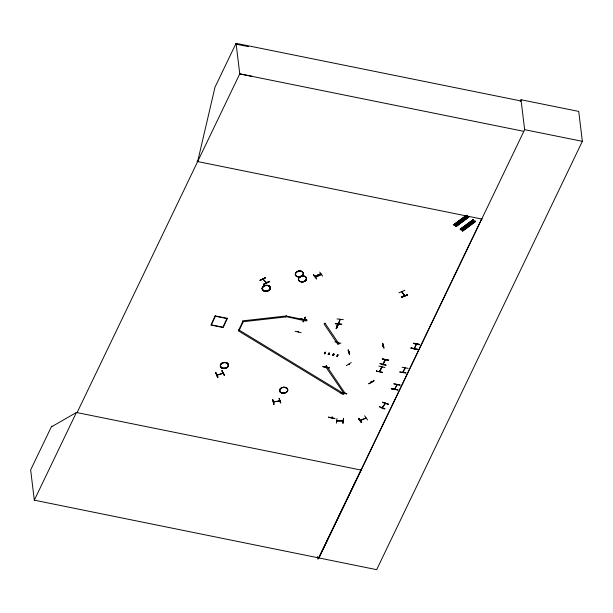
<?xml version="1.0" encoding="UTF-8"?>
<svg xmlns="http://www.w3.org/2000/svg" width="613" height="613" viewBox="0 0 613 613"><rect width="100%" height="100%" fill="white"/><g stroke="black" fill="none" stroke-linecap="round" stroke-linejoin="round"><path stroke-width="0.92" d="M341.679 324.361L335.311 323.802L335.372 323.327M365.946 417.974L360.298 420.319M360.919 420.342L360.919 419.966M366.045 418.112L360.444 420.518M323.02 366.283L322.921 366.789L329.035 367.999M329.028 368.053L329.12 367.555M328.813 416.909L328.721 417.407L334.928 418.388M391.607 388.826L391.707 388.32M397.714 390.083C386.113 387.278 392.374 389.799 397.806 389.584M411.062 348.299L417.169 349.579L417.261 349.073M411.07 348.314L411.162 347.809M417.269 349.326L411.147 347.862M336.039 328.292L336.407 328.606L338.445 323.863M338.575 323.511L338.79 323.143M380.068 363.662C392.412 365.708 383.071 365.93 380.06 363.417M376.589 370.643L376.497 371.141L382.596 372.367M382.596 407.339L382.06 407.622L382.596 406.925M385.508 403.454L384.895 403.523M336.422 423.208L336.943 418.503M336.882 420.802L337.449 420.993L336.744 420.825M343.479 418.556L342.951 423.284L343.449 418.311M342.966 423.062L343.564 418.526M298.355 331.763L298.309 331.395M303.711 319.886L304.132 319.802L303.719 319.634M379.324 406.672C391.002 410.197 381.577 409.262 379.324 406.427M340.307 319.358L338.407 323.863M337.495 343.111L337.694 342.713M337.656 342.943L337.449 342.897M343.456 393.561L343.525 393.324M394.695 389.079L394.887 388.366M397.117 384.734L394.703 389.132L397.147 384.688M402.749 372.382L403.185 371.968M414.143 348.605L416.311 344.131M379.562 371.509L381.753 366.972L381.539 367.348M381.577 367.356L382.052 367.057L381.524 367.149M382.014 367.064L379.815 371.547L379.999 371.095M383.324 364.237L383.286 363.77L383.248 364.321M384.979 360.291L383.286 363.808L385.202 359.816M383.454 363.501L385.516 359.785M335.38 323.61L341.671 324.139M295.045 331.288L301.106 332.675M216.841 374.972L217.477 374.742M223.063 373.286L217.056 375.102M197.647 161.564L215.01 87.176L236.059 43.331L520.675 100.907M349.126 364.398L348.874 364.214M370.796 382.006L371.378 382.129L370.949 381.838M332.001 417.813L332.215 416.993M402.772 372.336L404.909 368.061M379.547 371.401L381.508 367.516M379.876 371.049L379.799 371.501M385.523 359.831L385.24 360.275L385.171 359.808M323.013 366.566L329.127 367.8M328.813 417.185L334.821 418.671M391.699 388.604L397.837 389.837M411.154 348.092L417.292 349.326M313.726 274.593L313.442 274.992L316.622 278.884M361.693 422.25L361.402 422.633L358.467 418.587L358.766 418.212M361.402 422.625L358.498 418.556M361.662 422.48L358.743 418.411L361.724 422.503M337.02 318.921L343.326 319.649M338.46 323.917L339.962 319.396M217.891 376.972L217.577 377.324L215.768 372.658M217.577 377.317L215.807 372.627M215.753 372.865L217.853 377.003M351.241 362.544L346.238 365.677M266.28 282.869L262.831 279.145M263.383 279.405L263.054 279.045M266.54 282.808L265.919 282.179M266.509 282.746L263.123 279.114M272.724 399.768L273.973 404.128M273.398 401.99L279.773 400.71M274.111 401.699L273.505 402.136C274.088 401.04 281.788 401.844 279.022 400.542M382.106 407.576L385.293 403.362M384.972 403.737L385.194 403.438M385.454 403.53L382.274 407.714M349.594 351.839L349.655 352.337L348.958 352.444M383.179 345.985L382.435 345.931L383.125 345.977M520.192 101.467L521.019 99.743L578.726 111.413L582.35 141.335L376.658 569.669L34.313 500.17L76.449 412.419L77.115 412.557M227.5 318.147L223.14 327.526L210.91 325.051L215.263 315.672M227.032 318.331L222.925 327.204L211.37 324.867L215.477 315.994M238.664 330.323L238.924 329.786M242.587 322.162L242.84 321.626M242.671 321.764L285.873 316.936L286.256 315.672M285.827 316.561L306.262 321.059L306.646 319.794M318.921 557.746L481.588 219.002M318.952 557.999L524.644 129.665L521.019 99.743M383.294 363.724L384.956 360.275M361.026 470.056L317.94 559.24L317.603 556.458M305.519 317.105L302.983 321.84L305.236 317.258M305.213 317.289L303.32 321.917M305.113 319.388L304.462 319.725L304.423 319.12M337.227 326.185L336.468 326.2L337.142 326.338M336.43 325.886L337.15 326.147M338.606 324.016L336.407 328.599M340.912 343.265L334.913 341.839M326.016 367.095L326.453 366.681L326.208 367.187M340.583 392.711L346.812 393.73L340.567 392.458M413.423 343.502L419.644 344.514L413.407 343.242M402.036 367.21L408.166 368.382M402.986 372.375L405.185 367.93M405.906 373.033L399.676 371.991L405.875 372.788M376.505 371.095L382.589 372.42M378.849 366.076L384.987 367.516M382.336 359.111L388.558 360.13L382.32 358.85M300.937 319.028L307.105 320.216L300.899 318.844M298.347 331.702L297.979 331.901L298.102 331.349M222.435 373.248L222.856 373.125M338.736 323.955L338.269 323.733M338.522 323.541L338.583 323.135M404.68 295.803L402.021 291.704M331.932 417.346L332.001 416.947M274.065 402.044L274.065 401.538M382.566 402.396L388.397 404.159L382.558 402.136M326.216 366.689L326.2 366.329M414.273 348.245L414.35 347.855M342.506 420.84L343.188 420.809M336.859 421.016L343.18 421.031L342.468 420.526M340.598 392.634L346.713 393.883M413.446 343.403L419.522 344.767M393.983 383.93L400.097 385.186M382.351 359.026L388.458 360.291M317.802 275.375L318.155 275.812M318.515 275.589L318.201 275.191M345.065 392.971L343.119 394.527L238.411 330.882L239.216 329.786M313.672 274.846L316.599 278.93M318.545 275.628L318.231 275.237M453.942 224.94L466.731 215.424L453.605 224.703L466.378 215.171L466.999 215.531L454.087 225.04M454.325 225.216L466.968 215.431L454.041 225.009L453.597 224.687M468.332 216.481L455.382 225.967L468.163 216.45L468.784 216.81L455.819 226.274L456.164 226.526M455.39 225.982L468.309 216.473M468.937 217.017L456.133 226.526L468.753 216.711L455.681 226.189L468.508 216.711M455.85 226.32L468.738 216.78M473.021 219.783L460.194 229.262L472.968 219.73L473.588 220.098L460.677 229.607M460.371 229.3L473.305 219.99M473.267 219.96L460.478 229.469L473.397 220.036L473.749 220.289L460.961 229.814L460.187 229.247M460.784 229.584L473.435 220.082M460.938 229.806L473.719 220.289M461.98 230.549L474.937 221.071L461.98 230.549L462.317 230.779L475.09 221.27M462.593 230.894L475.374 221.377L462.463 230.886M474.914 221.04L475.535 221.577L462.746 231.093L462.401 230.833M414.388 348.705L416.579 344.154M382.604 402.304L388.236 404.319M304.469 319.557L305.151 319.695M349.05 364.651L348.69 364.36L349.081 364.704M368.788 383.891C377.424 377.547 373.823 382.19 368.758 383.638M236.059 43.331L239.76 73.882L77.092 412.618L76.418 412.48L51.776 426.656L51.707 426.089L30.65 469.933L34.313 500.17M259.996 280.325L265.651 277.666L260.012 280.31M260.157 280.455L265.621 277.589M263.897 284.47C274.18 278.693 268.854 282.838 263.682 284.041M348.284 350.061L349.494 354.651L348.023 350.13L348.345 349.824M304.538 319.572L304.569 319.097M314.982 276.379L320.676 273.743M315.128 276.517L320.814 273.888M315.48 276.785L321.212 274.409M321.365 274.624L315.68 277.222M322.63 276.08L319.741 272.057M367.555 419.959L364.605 415.752M339.02 343.617L337.916 344.445L324.039 323.932L325.143 323.105M343.924 393.431L325.472 366.451L326.568 365.616M398.917 292.792L404.841 290.363M404.419 295.029L404.143 295.589M407.492 294.531C404.664 296.47 394.849 299.458 407.66 294.999L401.714 297.228M349.54 352.36L348.989 352.276L349.556 352.123M396.91 384.627L396.688 385.087M222.006 370.765L224.419 375.248L221.967 370.758M222.044 370.949L224.404 375.225M223.009 373.279L217.063 375.125M272.754 399.546L273.697 404.419M279.16 398.511L280.777 402.994L279.13 398.266M382.964 343.525L384.075 348.084M382.504 345.924L383.056 345.801M304.99 319.886L304.99 319.189M242.564 320.86L285.765 316.024L285.873 316.936M336.813 420.825L343.226 420.84M279.214 398.458L280.44 402.825M404.388 295.895L401.844 291.826M236.166 44.205L248.571 46.649M252.165 76.319L239.76 73.882L523.433 131.266M524.644 129.665L582.35 141.335M196.98 161.434L482.255 219.14M286.302 316.047L306.692 320.17M215.293 315.925L227.523 318.4M215.508 316.247L227.063 318.584M76.418 412.48L361.701 470.194M413.545 343.234L419.644 344.506M332.254 417.307L331.794 417.767M304.5 319.787L304.339 319.281M336.146 328.522L338.353 323.955M402.028 292.225L402.274 291.857M239.262 330.162L343.97 393.799M222.389 373.463L222.274 373.003M374.007 380.765L373.746 380.328M269.368 281.635L269.168 281.221M404.473 295.466L404.128 295.091L404.174 295.581M383.769 348.1L382.581 343.341M325.189 323.472L339.058 343.993M326.614 365.992L345.111 393.347M222.075 370.949L224.09 375.11M215.791 372.827L217.921 377.217M407.538 294.776L401.546 296.784M272.785 399.799L274.049 404.35M404.335 295.006L404.388 295.443M400.059 385.018L393.952 383.753M382.397 345.625L382.474 346.092M320.791 273.72L315.113 276.34M337.426 420.518L337.449 420.993M265.942 282.095L265.996 282.532M217.492 374.451L217.6 374.918M242.61 321.227L242.717 322.139M329.365 353.126A4.122 1.195 -78.6 0 1 328.645 354.62M329.135 353.08A4.122 1.195 -78.6 0 1 328.415 354.575M337.87 354.82A4.069 1.18 -78.6 0 1 337.165 356.299A4.069 1.18 -78.6 0 0 337.893 354.827A4.061 1.172 -78.6 0 1 337.188 356.291A4.053 1.172 -78.6 0 0 337.886 354.82M333.633 353.992A4.122 1.195 -78.6 0 1 332.913 355.486M333.863 354.038A4.122 1.195 -78.6 0 1 333.15 355.532M337.502 354.735A4.046 1.172 -78.6 0 1 336.798 356.199M337.732 354.797A4.076 1.18 -78.6 0 1 337.02 356.276M325.089 352.237A4.069 1.18 -78.6 0 1 324.384 353.709A4.061 1.172 -78.6 0 0 325.082 352.23M325.25 352.268A4.076 1.18 -78.6 0 1 324.538 353.747M242.503 322.101L238.924 329.702L239.461 329.809L243.039 322.208L242.503 322.101M269.191 281.39L263.713 284.294L269.191 281.39M281.382 392.849A4.076 2.935 -6.9 0 0 287.742 390.305A4.076 2.935 -6.9 0 0 281.965 387.73A4.076 2.935 -6.9 0 0 281.382 392.849M281.367 392.741A4.076 2.935 -6.9 0 0 287.727 390.197A4.076 2.935 -6.9 0 0 281.949 387.623A4.076 2.935 -6.9 0 0 281.367 392.741M281.398 392.833A4.053 2.919 -6.9 0 0 287.719 390.305A4.053 2.919 -6.9 0 0 281.972 387.745A4.053 2.919 -6.9 0 0 281.398 392.833M281.375 392.657A4.053 2.919 -6.9 0 0 287.696 390.121A4.053 2.919 -6.9 0 0 281.949 387.562A4.053 2.919 -6.9 0 0 281.375 392.657M222.082 368.045A4.069 2.927 -6.9 0 0 228.427 365.501A4.069 2.927 -6.9 0 0 222.657 362.934A4.069 2.927 -6.9 0 0 222.082 368.045M222.067 367.93A4.076 2.935 -6.9 0 0 228.427 365.386A4.076 2.935 -6.9 0 0 222.642 362.812A4.076 2.935 -6.9 0 0 222.067 367.93M222.09 368.03A4.053 2.919 -6.9 0 0 228.411 365.501A4.053 2.919 -6.9 0 0 222.665 362.942A4.053 2.919 -6.9 0 0 222.09 368.03M222.067 367.854A4.053 2.919 -6.9 0 0 228.388 365.317A4.053 2.919 -6.9 0 0 222.642 362.758A4.053 2.919 -6.9 0 0 222.067 367.854M263.942 290.876A4.069 2.927 -6.9 0 0 270.287 288.34A4.069 2.927 -6.9 0 0 264.517 285.765A4.069 2.927 -6.9 0 0 263.942 290.876A4.069 2.927 -6.9 0 0 270.295 288.355A4.069 2.927 -6.9 0 0 264.525 285.788A4.069 2.927 -6.9 0 0 263.942 290.891A4.061 2.927 -6.9 0 0 270.287 288.355A4.061 2.927 -6.9 0 0 264.525 285.788A4.061 2.927 -6.9 0 0 263.95 290.891A4.053 2.919 -6.9 0 0 270.272 288.348A4.053 2.919 -6.9 0 0 264.525 285.788A4.053 2.919 -6.9 0 0 263.95 290.876M263.927 290.692A4.053 2.919 -6.9 0 0 270.249 288.164A4.053 2.919 -6.9 0 0 264.502 285.604A4.053 2.919 -6.9 0 0 263.927 290.692M300.132 281.566A4.076 2.935 -6.9 0 0 306.492 279.022A4.076 2.935 -6.9 0 0 300.715 276.448A4.076 2.935 -6.9 0 0 300.132 281.566A4.053 2.919 -6.9 0 0 306.469 279.022A4.053 2.919 -6.9 0 0 300.722 276.463A4.053 2.919 -6.9 0 0 300.148 281.551M300.117 281.451A4.076 2.935 -6.9 0 0 306.477 278.907A4.076 2.935 -6.9 0 0 300.699 276.333A4.053 2.919 -6.9 0 0 300.125 281.367A4.053 2.919 -6.9 0 0 306.446 278.838A4.053 2.919 -6.9 0 0 300.699 276.279A4.076 2.935 -6.9 0 0 300.117 281.451M297.067 276.593A4.076 2.935 -6.9 0 0 303.427 274.042A4.076 2.935 -6.9 0 0 297.65 271.475A4.076 2.935 -6.9 0 0 297.067 276.593A4.053 2.919 -6.9 0 0 303.404 274.042A4.053 2.919 -6.9 0 0 297.657 271.49A4.053 2.919 -6.9 0 0 297.083 276.578M297.052 276.478A4.076 2.935 -6.9 0 0 303.412 273.927A4.076 2.935 -6.9 0 0 297.634 271.36A4.053 2.919 -6.9 0 0 297.06 276.394A4.053 2.919 -6.9 0 0 303.381 273.865A4.053 2.919 -6.9 0 0 297.634 271.306A4.076 2.935 -6.9 0 0 297.052 276.478M333.411 355.532A4.069 1.18 -78.6 0 0 334.116 354.061A4.061 1.172 -78.6 0 1 333.411 355.525M328.154 354.467A4.061 1.172 -78.6 0 0 328.859 352.996A4.069 1.18 -78.6 0 1 328.154 354.475M324.637 353.755A4.061 1.172 -78.6 0 0 325.342 352.283A4.053 1.172 -78.6 0 1 324.629 353.747M332.652 355.387A4.069 1.18 -78.6 0 0 333.365 353.908A4.061 1.172 -78.6 0 1 332.652 355.379M328.905 354.628A4.069 1.18 -78.6 0 0 329.618 353.149A4.061 1.172 -78.6 0 1 328.905 354.62"/></g></svg>
